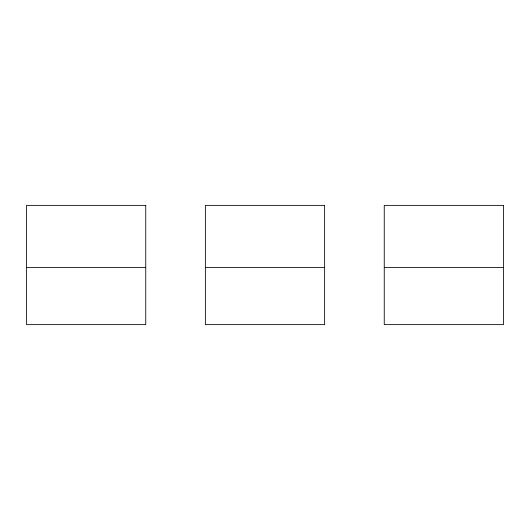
<?xml version="1.0" encoding="UTF-8"?>
<svg xmlns="http://www.w3.org/2000/svg" width="530" height="530" viewBox="0 0 530 530"><rect width="100%" height="100%" fill="white"/><g stroke="black" fill="none" stroke-linecap="round" stroke-linejoin="round"><path stroke-width="0.79" d="M26.5 267.425L145.75 267.425M205.375 267.425L324.625 267.425M384.25 267.425L503.5 267.425M145.75 205.375L26.5 205.375L26.5 324.625L145.75 324.625L145.75 205.375M324.625 205.375L205.375 205.375L205.375 324.625L324.625 324.625L324.625 205.375M503.5 205.375L384.25 205.375L384.25 324.625L503.5 324.625L503.5 205.375"/></g></svg>
